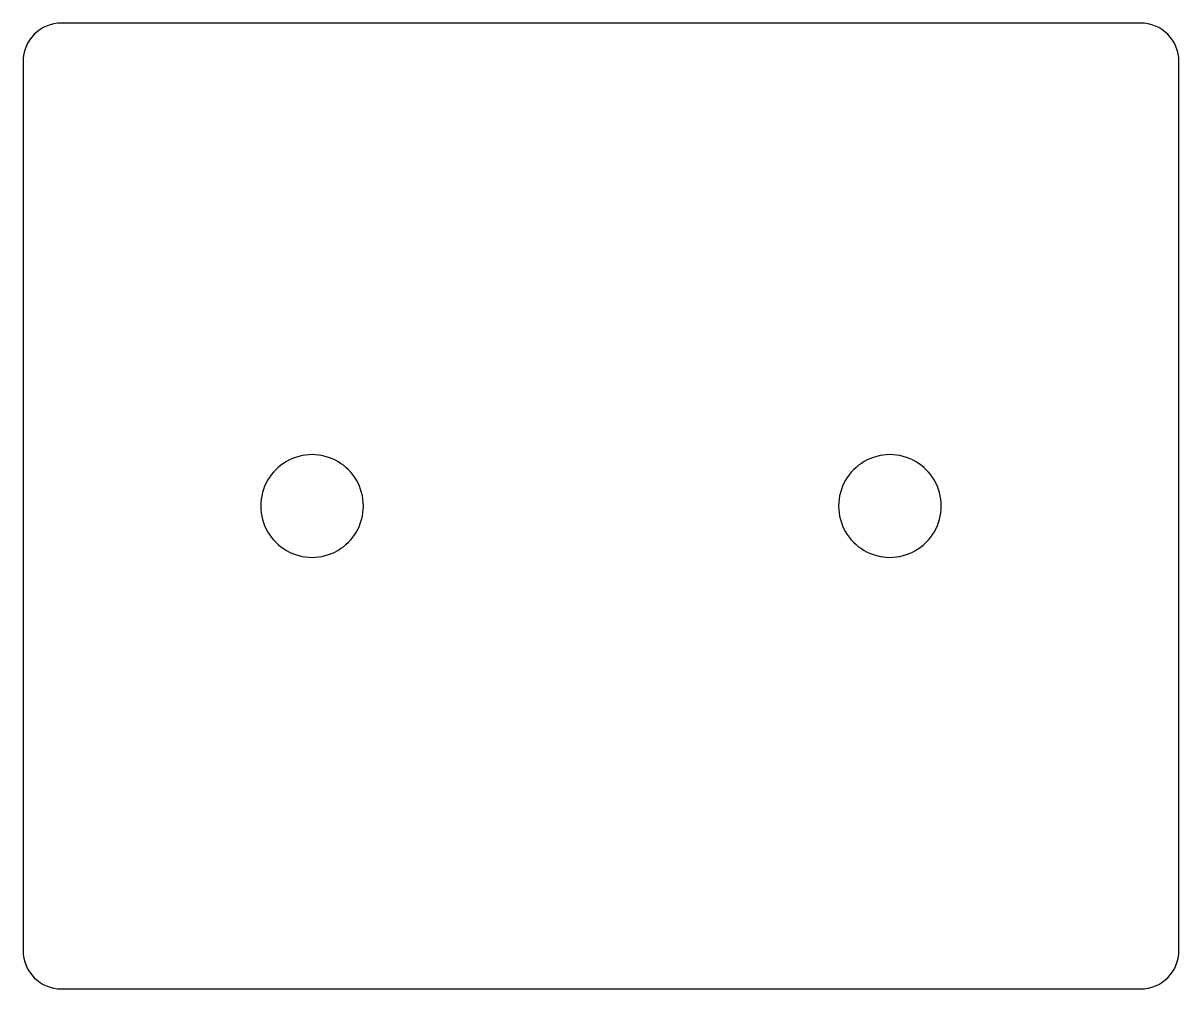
# Model space of a CAD drawing. Extents: x 0 to 152, y 0 to 127.
import ezdxf

# ---------------------------------------------------------------- set-up
doc = ezdxf.new("R2010")
doc.units = 0
doc.layers.get('0').update_dxf_attribs({"linetype": 'CONTINUOUS'})

msp = doc.modelspace()

# ---------------------------------------------------------------- linework, layer by layer
at = {"color": 5}
for points in [[(147.132294, 127.132286), (5.132294, 127.132286)], [(0.132295, 122.132286), (0.132295, 5.132287)], [(152.132295, 5.132287), (152.132295, 122.132286)], [(5.132294, 0.132286), (147.132294, 0.132286)]]:
    msp.add_lwpolyline(points, dxfattribs=at)
at = {"color": 1}
for points in [[(44.882295, 63.632286)], [(120.882294, 63.632286)]]:
    msp.add_lwpolyline(points, close=True, dxfattribs=at)
at = {"color": 5}
for points in [[(5.132294, 127.132286), (3.806212, 127.132286), (2.534442, 126.605502), (1.59676, 125.66782)], [(150.667828, 125.66782), (149.730146, 126.605502), (148.458377, 127.132287), (147.132294, 127.132286)], [(1.59676, 125.66782), (0.659079, 124.730138), (0.132294, 123.458368), (0.132295, 122.132286)], [(152.132295, 122.132286), (152.132295, 123.458368), (151.605511, 124.730138), (150.667828, 125.66782)], [(0.132295, 5.132287), (0.132294, 3.806204), (0.659079, 2.534435), (1.59676, 1.596753)], [(150.667828, 1.596752), (151.605511, 2.534435), (152.132295, 3.806204), (152.132295, 5.132287)], [(1.59676, 1.596753), (2.534442, 0.659071), (3.806212, 0.132286), (5.132294, 0.132286)], [(147.132294, 0.132286), (148.458377, 0.132286), (149.730146, 0.65907), (150.667828, 1.596752)]]:
    msp.add_open_spline(points, degree=3, dxfattribs=at)
at = {"color": 1}
for points in [[(41.507841, 69.479533), (39.419106, 70.685724), (36.845484, 70.685724), (34.756749, 69.479533)], [(117.507839, 69.479533), (115.419105, 70.685724), (112.845483, 70.685724), (110.756748, 69.479533)], [(34.756749, 69.479533), (32.668015, 68.273341), (31.38162, 66.044279), (31.382295, 63.632286)], [(44.882295, 63.632286), (44.88297, 66.044279), (43.596575, 68.273341), (41.507841, 69.479533)], [(110.756748, 69.479533), (108.668014, 68.273341), (107.381619, 66.044279), (107.382294, 63.632286)], [(120.882294, 63.632286), (120.882969, 66.044279), (119.596574, 68.273341), (117.507839, 69.479533)], [(31.382295, 63.632286), (31.38162, 61.220294), (32.668015, 58.991231), (34.756749, 57.78504)], [(41.507841, 57.78504), (43.596575, 58.991231), (44.88297, 61.220294), (44.882295, 63.632286)], [(107.382294, 63.632286), (107.381619, 61.220294), (108.668014, 58.991231), (110.756748, 57.78504)], [(117.507839, 57.78504), (119.596574, 58.991231), (120.882969, 61.220294), (120.882294, 63.632286)], [(34.756749, 57.78504), (36.845484, 56.578849), (39.419106, 56.578849), (41.507841, 57.78504)], [(110.756748, 57.78504), (112.845483, 56.578849), (115.419105, 56.578849), (117.507839, 57.78504)]]:
    msp.add_open_spline(points, degree=3, dxfattribs=at)

doc.saveas('drawing.dxf')
